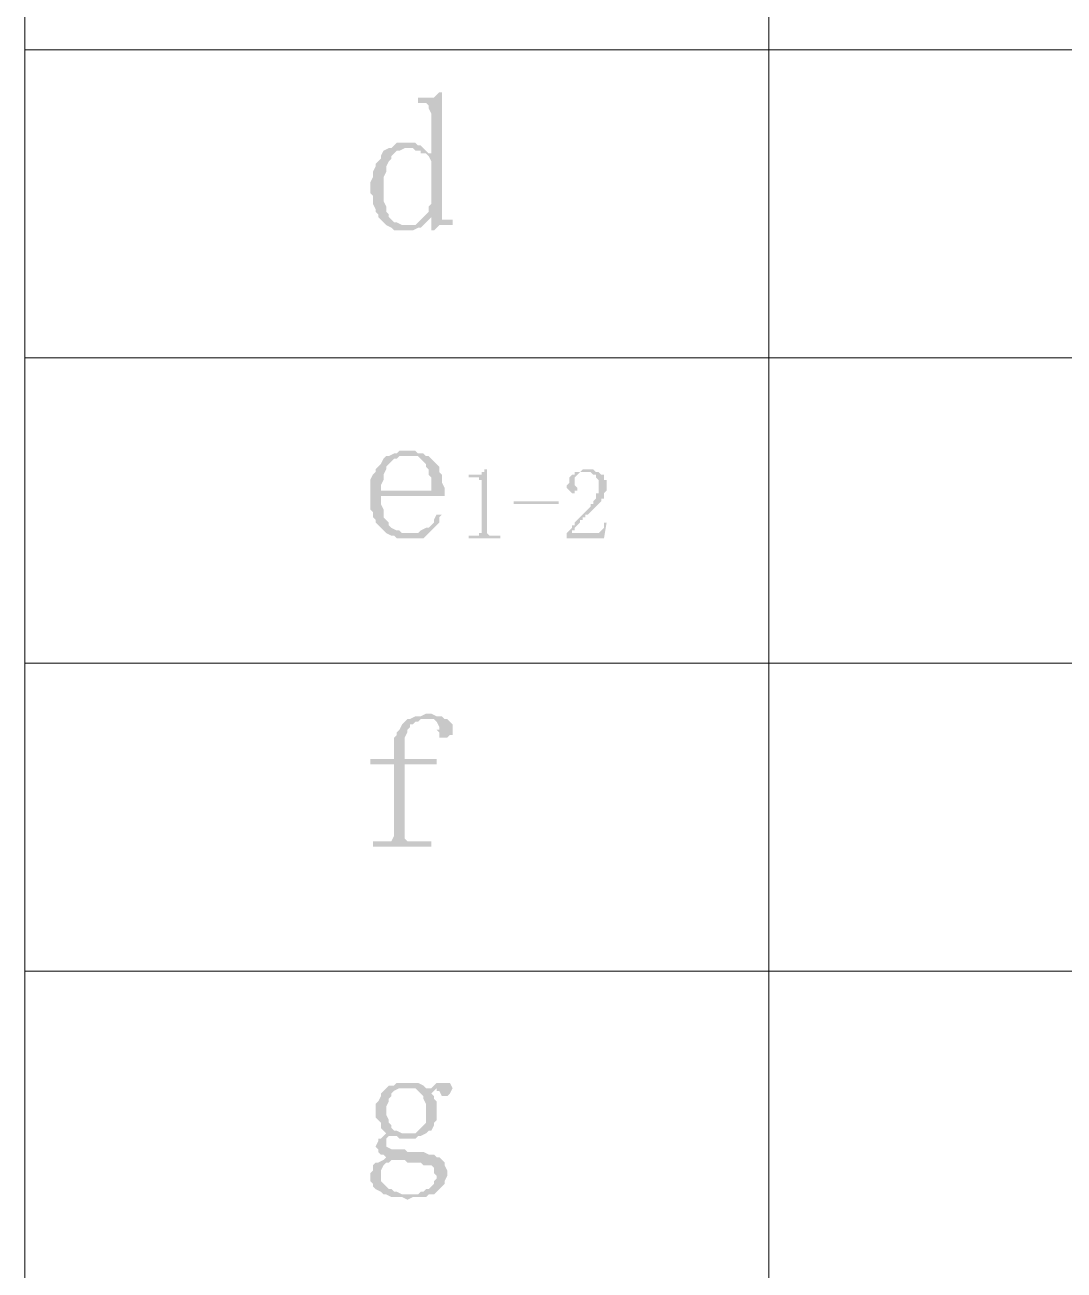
# Model space of a CAD drawing. Header units: millimetres. Extents: x 6 to 291, y 3 to 207.
# Drawn here: x 215.05 to 231.61, y 98.49 to 118.34 of the extents above; entities that cross this region are included whole.
import ezdxf

# ---------------------------------------------------------------- set-up
doc = ezdxf.new("R2010")
doc.units = ezdxf.units.MM

msp = doc.modelspace()

# ---------------------------------------------------------------- hatches: boundary and pattern name
at = {"true_color": 0x00b8b8}
h = msp.add_hatch(color=132, dxfattribs=at)
h.dxf.hatch_style = 2
h.paths.add_polyline_path([(221.699526, 117.263333), (221.657192, 117.263333), (221.614859, 117.221), (221.572526, 117.178667), (221.318526, 117.178667), (221.318526, 117.094), (221.445526, 117.094), (221.487859, 117.051667), (221.487859, 117.009333), (221.530192, 116.924667), (221.530192, 116.289667), (221.445526, 116.289667), (221.487859, 116.247333), (221.530192, 116.162667), (221.530192, 115.485333), (221.487859, 115.443), (221.487859, 115.358333), (221.445526, 115.316), (221.530192, 115.273667), (221.530192, 115.062), (221.572526, 115.062), (221.614859, 115.104333), (221.657192, 115.146667), (221.868859, 115.146667), (221.868859, 115.231333), (221.699526, 115.231333), (221.699526, 115.316)])
h = msp.add_hatch(color=132, dxfattribs=at)
h.dxf.hatch_style = 2
h.paths.add_polyline_path([(221.149192, 116.459), (220.979859, 116.459), (220.937526, 116.416667), (220.895192, 116.374333), (220.852859, 116.374333), (220.768192, 116.332), (220.725859, 116.247333), (220.725859, 116.205), (220.683526, 116.162667), (220.641192, 116.120333), (220.641192, 116.078), (220.598859, 115.993333), (220.598859, 115.908667), (220.556526, 115.824), (220.556526, 115.739333), (220.556526, 115.654667), (220.598859, 115.612333), (220.598859, 115.485333), (220.641192, 115.400667), (220.641192, 115.358333), (220.683526, 115.316), (220.683526, 115.273667), (220.725859, 115.231333), (220.768192, 115.189), (220.810526, 115.146667), (221.149192, 115.146667), (221.064526, 115.146667), (220.979859, 115.189), (220.937526, 115.189), (220.895192, 115.231333), (220.852859, 115.273667), (220.852859, 115.316), (220.810526, 115.358333), (220.810526, 115.443), (220.768192, 115.527667), (220.768192, 115.908667), (220.810526, 115.993333), (220.810526, 116.078), (220.852859, 116.162667), (220.895192, 116.205), (220.895192, 116.247333), (220.937526, 116.289667), (220.979859, 116.332), (221.022192, 116.332), (221.106859, 116.374333), (221.403192, 116.374333), (221.360859, 116.416667), (221.318526, 116.416667), (221.276192, 116.459), (221.191526, 116.459)])
h = msp.add_hatch(color=132, dxfattribs=at)
h.dxf.hatch_style = 2
h.paths.add_polyline_path([(221.403192, 116.374333), (221.149192, 116.374333), (221.233859, 116.374333), (221.276192, 116.332), (221.360859, 116.332), (221.360859, 116.289667), (221.530192, 116.289667), (221.487859, 116.289667), (221.445526, 116.332)])
h = msp.add_hatch(color=132, dxfattribs=at)
h.dxf.hatch_style = 2
h.paths.add_polyline_path([(221.445526, 115.316), (221.403192, 115.273667), (221.360859, 115.231333), (221.318526, 115.189), (221.276192, 115.146667), (220.810526, 115.146667), (220.895192, 115.104333), (220.937526, 115.062), (221.233859, 115.062), (221.318526, 115.104333), (221.360859, 115.104333), (221.403192, 115.146667), (221.445526, 115.189), (221.487859, 115.231333), (221.530192, 115.273667)])
h = msp.add_hatch(color=132, dxfattribs=at)
h.dxf.hatch_style = 2
h.paths.add_polyline_path([(221.149192, 111.548333), (221.022192, 111.548333), (220.979859, 111.506), (220.937526, 111.506), (221.149192, 111.463667), (221.318526, 111.463667), (221.360859, 111.421333), (221.403192, 111.379), (221.445526, 111.336667), (221.445526, 111.294333), (221.487859, 111.252), (221.487859, 111.167333), (221.530192, 111.125), (221.530192, 110.913333), (220.556526, 110.913333), (220.556526, 110.828667), (220.556526, 110.617), (220.598859, 110.574667), (220.598859, 110.49), (220.641192, 110.447667), (220.641192, 110.405333), (220.683526, 110.363), (220.725859, 110.320667), (220.768192, 110.278333), (220.810526, 110.236), (221.191526, 110.236), (221.064526, 110.236), (221.022192, 110.278333), (220.979859, 110.278333), (220.895192, 110.320667), (220.852859, 110.363), (220.852859, 110.405333), (220.810526, 110.447667), (220.768192, 110.49), (220.768192, 110.617), (220.725859, 110.701667), (220.725859, 110.828667), (221.741859, 110.828667), (221.741859, 110.955667), (221.699526, 111.040333), (221.699526, 111.167333), (221.657192, 111.209667), (221.657192, 111.294333), (221.614859, 111.336667), (221.572526, 111.379), (221.530192, 111.421333), (221.487859, 111.463667), (221.445526, 111.463667), (221.403192, 111.506), (221.318526, 111.506), (221.276192, 111.548333), (221.233859, 111.548333)])
h = msp.add_hatch(color=132, dxfattribs=at)
h.dxf.hatch_style = 2
h.paths.add_polyline_path([(220.937526, 111.506), (220.852859, 111.463667), (220.810526, 111.463667), (220.768192, 111.421333), (220.725859, 111.336667), (220.683526, 111.294333), (220.641192, 111.252), (220.641192, 111.209667), (220.598859, 111.167333), (220.556526, 111.082667), (220.556526, 110.913333), (220.725859, 110.913333), (220.725859, 110.998), (220.768192, 111.082667), (220.768192, 111.167333), (220.810526, 111.252), (220.810526, 111.294333), (220.852859, 111.336667), (220.895192, 111.379), (220.937526, 111.421333), (220.979859, 111.421333), (221.022192, 111.463667), (221.149192, 111.463667)])
h = msp.add_hatch(color=132, dxfattribs=at)
h.dxf.hatch_style = 2
h.paths.add_polyline_path([(222.419192, 111.252), (222.376859, 111.252), (222.376859, 111.209667), (222.334526, 111.209667), (222.334526, 111.167333), (222.122859, 111.167333), (222.122859, 111.125), (222.292192, 111.125), (222.292192, 111.082667), (222.334526, 111.082667), (222.334526, 110.236), (222.292192, 110.236), (222.292192, 110.193667), (222.122859, 110.193667), (222.122859, 110.151333), (222.630859, 110.151333), (222.630859, 110.193667), (222.461526, 110.193667), (222.419192, 110.236), (222.419192, 110.278333)])
h = msp.add_hatch(color=132, dxfattribs=at)
h.dxf.hatch_style = 2
h.paths.add_polyline_path([(224.027859, 111.252), (223.943192, 111.252), (223.900859, 111.209667), (223.858526, 111.209667), (224.070192, 111.209667), (224.112526, 111.167333), (224.154859, 111.167333), (224.154859, 111.125), (224.197192, 111.082667), (224.197192, 110.955667), (224.197192, 110.871), (224.154859, 110.871), (224.154859, 110.786333), (224.112526, 110.744), (224.112526, 110.701667), (224.070192, 110.701667), (224.070192, 110.659333), (224.027859, 110.617), (223.985526, 110.574667), (223.943192, 110.532333), (223.900859, 110.49), (223.858526, 110.447667), (223.816192, 110.405333), (223.816192, 110.363), (223.773859, 110.363), (223.773859, 110.320667), (223.731526, 110.278333), (223.689192, 110.236), (223.773859, 110.236), (223.773859, 110.278333), (223.816192, 110.278333), (223.816192, 110.320667), (223.858526, 110.363), (223.900859, 110.405333), (223.900859, 110.447667), (223.943192, 110.447667), (223.943192, 110.49), (223.985526, 110.49), (223.985526, 110.532333), (224.027859, 110.532333), (224.070192, 110.574667), (224.112526, 110.617), (224.154859, 110.659333), (224.197192, 110.701667), (224.239526, 110.744), (224.239526, 110.786333), (224.281859, 110.786333), (224.281859, 110.871), (224.324192, 110.913333), (224.324192, 110.998), (224.324192, 111.082667), (224.281859, 111.082667), (224.281859, 111.167333), (224.239526, 111.167333), (224.197192, 111.209667), (224.154859, 111.209667), (224.112526, 111.252), (224.070192, 111.252)])
h = msp.add_hatch(color=132, dxfattribs=at)
h.dxf.hatch_style = 2
h.paths.add_polyline_path([(223.858526, 111.209667), (223.816192, 111.209667), (223.816192, 111.167333), (223.773859, 111.167333), (223.731526, 111.125), (223.731526, 111.082667), (223.731526, 111.040333), (223.689192, 110.998), (223.689192, 110.955667), (223.731526, 110.913333), (223.773859, 110.871), (223.816192, 110.871), (223.816192, 110.913333), (223.858526, 110.913333), (223.858526, 110.955667), (223.816192, 110.998), (223.816192, 111.082667), (223.816192, 111.125), (223.858526, 111.167333), (223.900859, 111.209667), (223.985526, 111.209667)])
h = msp.add_hatch(color=132, dxfattribs=at)
h.dxf.hatch_style = 2
h.paths.add_polyline_path([(223.562192, 110.701667), (223.562192, 110.744), (222.842526, 110.744), (222.842526, 110.701667)])
h = msp.add_hatch(color=132, dxfattribs=at)
h.dxf.hatch_style = 2
h.paths.add_polyline_path([(221.614859, 110.532333), (221.572526, 110.447667), (221.572526, 110.405333), (221.530192, 110.363), (221.487859, 110.320667), (221.445526, 110.320667), (221.360859, 110.278333), (221.318526, 110.236), (220.810526, 110.236), (220.895192, 110.193667), (220.937526, 110.193667), (220.979859, 110.151333), (221.403192, 110.151333), (221.445526, 110.193667), (221.487859, 110.236), (221.530192, 110.278333), (221.572526, 110.320667), (221.614859, 110.363), (221.657192, 110.405333), (221.657192, 110.49), (221.699526, 110.532333)])
h = msp.add_hatch(color=132, dxfattribs=at)
h.dxf.hatch_style = 2
h.paths.add_polyline_path([(224.324192, 110.405333), (224.281859, 110.405333), (224.281859, 110.320667), (224.239526, 110.278333), (224.197192, 110.236), (223.689192, 110.236), (223.689192, 110.151333), (224.281859, 110.151333)])
h = msp.add_hatch(color=132, dxfattribs=at)
h.dxf.hatch_style = 2
h.paths.add_polyline_path([(221.445526, 107.357333), (221.360859, 107.315), (221.276192, 107.315), (221.191526, 107.272667), (221.149192, 107.272667), (221.106859, 107.230333), (221.064526, 107.188), (221.022192, 107.103333), (220.979859, 107.061), (220.979859, 107.018667), (220.937526, 106.976333), (220.937526, 106.637667), (220.556526, 106.637667), (220.556526, 106.553), (220.937526, 106.553), (220.937526, 105.41), (220.895192, 105.325333), (220.598859, 105.325333), (220.598859, 105.240667), (221.530192, 105.240667), (221.530192, 105.325333), (221.149192, 105.325333), (221.106859, 105.367667), (221.106859, 106.553), (221.614859, 106.553), (221.614859, 106.637667), (221.106859, 106.637667), (221.106859, 106.976333), (221.149192, 107.061), (221.149192, 107.103333), (221.191526, 107.145667), (221.191526, 107.188), (221.233859, 107.188), (221.276192, 107.230333), (221.318526, 107.230333), (221.360859, 107.272667), (221.784192, 107.272667), (221.741859, 107.272667), (221.699526, 107.315), (221.614859, 107.315), (221.530192, 107.357333)])
h = msp.add_hatch(color=132, dxfattribs=at)
h.dxf.hatch_style = 2
h.paths.add_polyline_path([(221.784192, 107.272667), (221.445526, 107.272667), (221.572526, 107.272667), (221.614859, 107.230333), (221.657192, 107.145667), (221.657192, 107.103333), (221.614859, 107.103333), (221.657192, 107.061), (221.657192, 106.976333), (221.784192, 106.976333), (221.826526, 107.018667), (221.868859, 107.018667), (221.868859, 107.103333), (221.868859, 107.188), (221.826526, 107.230333)])
h = msp.add_hatch(color=132, dxfattribs=at)
h.dxf.hatch_style = 2
h.paths.add_polyline_path([(220.852859, 101.430667), (220.810526, 101.388333), (220.768192, 101.346), (220.725859, 101.303667), (220.725859, 101.261333), (220.683526, 101.176667), (220.641192, 101.134333), (220.641192, 101.007333), (220.641192, 100.922667), (220.683526, 100.880333), (220.725859, 100.838), (220.725859, 100.753333), (220.768192, 100.711), (220.810526, 100.668667), (220.768192, 100.626333), (220.725859, 100.584), (220.683526, 100.584), (220.683526, 100.541667), (220.641192, 100.457), (220.683526, 100.414667), (220.683526, 100.372333), (220.725859, 100.33), (220.768192, 100.33), (220.810526, 100.287667), (220.768192, 100.245333), (220.683526, 100.203), (220.641192, 100.203), (220.598859, 100.160667), (220.598859, 100.076), (220.556526, 100.033667), (220.556526, 99.906667), (220.598859, 99.864333), (220.598859, 99.822), (220.641192, 99.779667), (220.725859, 99.737333), (220.768192, 99.695), (220.810526, 99.695), (220.895192, 99.652667), (221.064526, 99.652667), (221.149192, 99.610333), (221.233859, 99.652667), (221.445526, 99.652667), (221.487859, 99.695), (221.530192, 99.695), (221.064526, 99.695), (220.979859, 99.737333), (220.937526, 99.737333), (220.895192, 99.779667), (220.852859, 99.779667), (220.810526, 99.822), (220.768192, 99.864333), (220.725859, 99.906667), (220.725859, 100.076), (220.768192, 100.160667), (220.810526, 100.203), (220.852859, 100.203), (220.895192, 100.245333), (221.699526, 100.245333), (221.657192, 100.287667), (221.614859, 100.287667), (221.572526, 100.33), (221.487859, 100.33), (221.403192, 100.372333), (221.149192, 100.372333), (221.106859, 100.414667), (220.895192, 100.414667), (220.810526, 100.457), (220.810526, 100.541667), (220.810526, 100.584), (220.852859, 100.626333), (220.895192, 100.626333), (221.149192, 100.668667), (221.064526, 100.668667), (220.979859, 100.711), (220.937526, 100.711), (220.895192, 100.753333), (220.895192, 100.795667), (220.852859, 100.838), (220.852859, 100.880333), (220.810526, 100.965), (220.810526, 101.092), (220.852859, 101.176667), (220.852859, 101.219), (220.895192, 101.261333), (220.895192, 101.303667), (220.937526, 101.346), (221.022192, 101.388333), (221.149192, 101.388333)])
h = msp.add_hatch(color=132, dxfattribs=at)
h.dxf.hatch_style = 2
h.paths.add_polyline_path([(221.149192, 101.473), (220.979859, 101.473), (220.937526, 101.430667), (220.852859, 101.430667), (221.149192, 101.388333), (221.276192, 101.388333), (221.318526, 101.346), (221.360859, 101.303667), (221.403192, 101.261333), (221.403192, 101.219), (221.445526, 101.134333), (221.445526, 100.838), (221.403192, 100.795667), (221.360859, 100.753333), (221.318526, 100.711), (221.276192, 100.668667), (221.149192, 100.668667), (220.895192, 100.626333), (220.979859, 100.626333), (221.022192, 100.584), (221.276192, 100.584), (221.318526, 100.626333), (221.360859, 100.626333), (221.445526, 100.668667), (221.487859, 100.711), (221.530192, 100.711), (221.572526, 100.795667), (221.572526, 100.838), (221.614859, 100.880333), (221.614859, 101.176667), (221.572526, 101.219), (221.572526, 101.261333), (221.530192, 101.303667), (221.572526, 101.346), (221.614859, 101.388333), (221.445526, 101.388333), (221.403192, 101.430667), (221.318526, 101.473), (221.191526, 101.473)])
h = msp.add_hatch(color=132, dxfattribs=at)
h.dxf.hatch_style = 2
h.paths.add_polyline_path([(221.741859, 101.473), (221.614859, 101.473), (221.572526, 101.430667), (221.530192, 101.388333), (221.487859, 101.388333), (221.614859, 101.388333), (221.614859, 101.346), (221.657192, 101.346), (221.699526, 101.261333), (221.784192, 101.261333), (221.826526, 101.303667), (221.868859, 101.388333), (221.826526, 101.473)])
h = msp.add_hatch(color=132, dxfattribs=at)
h.dxf.hatch_style = 2
h.paths.add_polyline_path([(221.699526, 100.245333), (220.895192, 100.245333), (221.106859, 100.245333), (221.149192, 100.203), (221.360859, 100.203), (221.403192, 100.160667), (221.530192, 100.160667), (221.572526, 100.118333), (221.572526, 100.033667), (221.614859, 99.991333), (221.614859, 99.949), (221.572526, 99.906667), (221.572526, 99.864333), (221.530192, 99.822), (221.487859, 99.779667), (221.445526, 99.779667), (221.403192, 99.737333), (221.360859, 99.737333), (221.318526, 99.695), (221.149192, 99.695), (221.572526, 99.695), (221.614859, 99.737333), (221.657192, 99.779667), (221.699526, 99.822), (221.741859, 99.864333), (221.741859, 99.906667), (221.784192, 99.991333), (221.784192, 100.076), (221.741859, 100.160667), (221.741859, 100.203)])

# ---------------------------------------------------------------- linework, layer by layer
at = {"color": 7, "lineweight": 0}
msp.add_lwpolyline([(215.053192, 202.903667), (215.053192, 6.900333)], dxfattribs=at)
at = {"color": 8, "lineweight": 0, "true_color": 0x808080}
for points in [[(226.906526, 137.541), (226.906526, 62.865)], [(287.10461, 117.940667), (215.053192, 117.940667)], [(287.10461, 113.03), (215.053192, 113.03)], [(287.10461, 108.161667), (215.053192, 108.161667)], [(287.10461, 103.251), (215.053192, 103.251)]]:
    msp.add_lwpolyline(points, dxfattribs=at)

doc.saveas('drawing.dxf')
